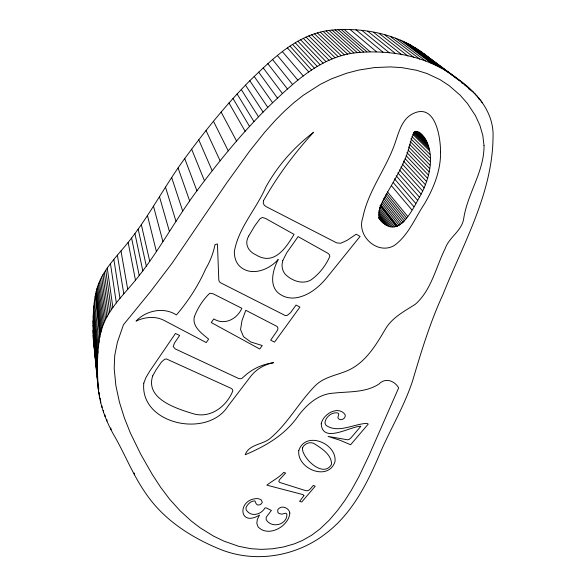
<?xml version="1.0" encoding="UTF-8"?>
<svg xmlns="http://www.w3.org/2000/svg" width="586" height="586" viewBox="0 0 586 586"><rect width="100%" height="100%" fill="white"/><g stroke="black" fill="none" stroke-linecap="round" stroke-linejoin="round"><path stroke-width="0.88" d="M92.918 325.757C93.335 310.895 93.562 295.454 99.481 281.551C106.117 266.601 118.028 254.947 128.151 242.392C149.305 216.051 164.769 185.747 184.722 158.55C204.726 131.279 225.932 104.762 249.797 80.758C272.248 59.135 296.655 34.728 329.068 30.413C361.877 26.875 397.389 33.497 424.008 53.853L455.82 77.572C475.795 91.057 494.152 111.53 493.038 137.175C492.489 193.321 463.189 243.857 442.921 294.604C430.073 322.388 421.239 351.681 412.559 380.951C404.538 405.329 391.323 427.502 381.039 450.92C368.176 481.516 352.919 513.146 325.699 533.59C296.311 556.568 255.005 563.439 220.211 549.309C191.395 537.604 163.824 519.892 146.068 493.808C132.876 475.158 124.781 453.601 113.245 433.984C105.495 419.898 99.913 404.479 98.184 388.43L93.364 340.1L92.918 325.757L97.276 368.462L98.184 388.43M97.276 368.462C97.752 352.772 98.074 336.474 104.454 321.853C111.699 305.929 124.54 293.564 135.476 280.225C158.388 252.148 175.273 219.801 196.925 190.809C218.754 161.546 241.871 133.117 267.802 107.363C292.311 84.069 318.865 57.809 353.959 52.982C389.082 49.07 427.26 55.758 455.82 77.572M378.659 217.809C396.627 242.208 411.24 212.366 419.43 197.189C430.249 178.613 437.683 148.815 419.459 132.451M419.627 50.682L460.362 81.088M433.94 61.655L432.505 60.585L433.874 61.757M435.376 62.731L440.401 66.482M443.99 69.163L449.74 73.455M451.176 74.525L459.798 80.963M461.233 82.033L464.823 84.714M415.122 47.686L446.378 71.023M461.226 82.487L462.676 83.571M464.119 84.655L469.188 88.442M410.486 44.902L441.441 68.079M468.28 88.471L473.378 92.295M408.105 43.606L438.907 66.709M473.92 93.189L475.385 94.287M405.68 42.382L436.321 65.405M475.883 95.24L477.319 96.316M477.737 97.32L479.172 98.404M403.212 41.225L433.684 64.182M478.769 98.917L480.93 100.543M400.699 40.141L430.996 63.032M481.143 101.656L482.593 102.748M395.55 38.156L425.487 60.937M390.247 36.413L419.81 59.098M424.008 53.853L431.801 60.014M384.804 34.867L413.972 57.472M379.223 33.497L407.988 56.036M373.531 32.289L401.879 54.762M367.744 31.241L395.653 53.678M361.877 30.399L389.346 52.806M355.951 29.776L382.958 52.169M349.981 29.403L376.534 51.795M343.989 29.3L370.074 51.715M340.993 29.359L366.843 51.795M422.718 135.578C420.543 134.026 416.88 130.092 414.112 132.546C409.863 141.182 408.991 151.283 404.633 159.985C398.473 175.119 388.848 188.48 381.786 203.159C379.406 208.521 377.062 215.428 380.856 220.717M338.005 29.498L363.613 51.956M335.016 29.718L360.383 52.213M332.035 30.018L357.167 52.55M329.068 30.413L353.959 52.982M326.109 30.89L350.765 53.516M323.172 31.468L347.586 54.146M320.256 32.135L344.422 54.879M317.356 32.904L341.286 55.721M418.851 131.975L423.868 136.787M418.748 132.224L424.894 138.084M417.21 131.337L425.81 139.468M416.771 131.44L426.615 140.918M416.155 131.66L427.319 142.442M314.484 33.783L338.173 56.674M414.785 131.301L427.934 144.024M414.309 131.931L428.454 145.658M413.452 132.304L428.886 147.342M413.174 133.344L429.245 149.056M311.635 34.757L335.089 57.743M412.822 134.406L429.538 150.807M411.936 136.567L429.926 154.36M308.822 35.849L332.035 58.922M410.852 138.743L430.095 157.949M410.251 141.519L430.102 161.509M306.038 37.043L329.017 60.219M409.511 144.244L429.956 165.025M303.284 38.339L326.028 61.625M408.618 146.903L429.648 168.482M408.208 150.155L429.179 171.881M300.567 39.731L323.076 63.127M406.845 152.528L428.534 175.214M297.878 41.21L320.154 64.731M406.098 155.649L427.714 178.488M405.175 158.711L426.711 181.689M295.219 42.771L317.268 66.423M403.483 161.055L425.531 184.839M292.59 44.411L314.404 68.196M402.252 164.021L424.198 187.952M400.89 166.966L422.726 191.036M289.997 46.126L311.584 70.042M399.41 169.896L421.129 194.113M287.426 47.898L308.785 71.961M397.828 172.833L419.43 197.189M396.158 175.785L417.628 200.295M394.407 178.774L415.752 203.423M282.371 51.619L303.292 75.982M393.191 182.495L413.811 206.609M391.338 185.594L411.819 209.847M277.427 55.531L297.908 80.194M387.522 191.93L407.731 216.483M386.518 193.461L406.655 218.087M385.485 194.926L405.549 219.633M384.973 197.021L404.399 221.076M272.593 59.574L292.641 84.552M383.845 198.295L403.19 222.416M383.215 200.148L401.93 223.61M382.519 201.848L400.597 224.65M381.742 203.379L399.183 225.5M380.878 204.712L397.682 226.152M380.688 205.649L396.898 226.386M379.918 205.825L396.092 226.57M379.435 207.444L394.429 226.767M267.853 63.706L287.477 89.006M379.45 209.576L392.723 226.76M378.886 210.799L391.001 226.555M378.871 212.564L389.287 226.167M378.878 214.161L387.617 225.61M378.944 215.604L386.013 224.899M379.083 216.893L384.504 224.035M378.703 217.208L383.119 223.046M378.593 217.567L381.896 221.933M263.209 67.895L282.415 93.518M258.653 72.137L277.449 98.089M254.178 76.422L272.578 102.704M249.797 80.758L267.802 107.363M245.49 85.131L263.107 112.073M241.256 89.541L258.499 116.812M237.103 93.994L253.965 121.595M233.008 98.47L249.511 126.415M228.987 102.982L245.131 131.257M221.127 112.087L236.561 141.028M213.487 121.273L228.24 150.88M206.038 130.524L220.124 160.798M198.749 139.82L212.191 170.76M191.629 149.152L204.441 180.752M184.722 158.55L196.925 190.809M178.071 168.014L189.681 200.925M171.683 177.551L182.729 211.114M165.501 187.11L176.005 221.318M159.458 196.654L169.435 231.492M153.466 206.118L162.923 241.586M147.452 215.465L156.396 251.548M141.329 224.658L149.752 261.334M138.179 229.177L146.339 266.147M134.948 233.646L142.83 270.9M131.608 238.048L139.219 275.596M128.151 242.392L135.476 280.225M120.98 250.933L127.711 289.316M93.364 340.1L94.705 350.955M94.969 352.486L95.24 354.017M117.376 255.174L123.814 293.828M113.852 259.422L119.998 298.355M110.461 263.7L116.336 302.911M107.267 268.036L112.878 307.518M134.194 472.983L134.45 474.792M105.758 270.227L111.252 309.848M104.33 272.439L109.707 312.192M102.982 274.68L108.242 314.565M101.715 276.944L106.872 316.967M100.55 279.229L105.612 319.392M99.481 281.551L104.454 321.853M98.521 283.902L103.422 324.344M97.672 286.29L102.499 326.863M96.924 288.693L101.686 329.413M96.265 291.132L100.968 331.984M95.694 293.579L100.345 334.577M110.835 427.963L111.04 429.772M95.203 296.047L99.81 337.177M94.419 301.021L98.953 342.422M106.755 419.327L106.952 421.129M93.863 306.017L98.345 347.688M104.945 414.881L105.136 416.675M93.474 311.005L97.913 352.948M103.304 410.354L103.495 412.141M93.203 315.971L97.606 358.171M101.847 405.71L102.03 407.526M93.013 320.886L97.386 363.342M100.301 398.319L100.763 402.838M92.932 330.585L97.276 373.531M97.422 375.604L97.606 377.406M98.602 387.302L98.785 389.097M99.151 392.693L99.693 398.092M93.079 335.368L97.422 378.549M94.434 349.424L95.782 362.851M95.965 364.646L96.954 374.491M97.13 376.278L98.118 386.13M98.301 387.917L98.836 393.287M484.021 145.665C484.256 171.486 467.533 193.343 463.731 218.439C461.988 230.965 449.154 237.008 445.199 248.53C435.867 267.172 431.574 289.88 415.349 304.237C404.179 311.422 391.726 317.693 384.951 329.837C375.897 345.176 366.038 361.591 349.446 369.744C338.217 375.135 324.725 376.38 315.488 385.463C298.897 402.135 287.733 423.949 269.45 438.995C261.759 444.759 248.874 444.51 245.168 454.773C266.337 445.821 285.763 434.424 298.845 415.027C307.35 404.179 318.696 394.012 333.163 393.177C348.502 391.397 365.349 392.898 378.893 384.094C385.251 377.34 394.517 380.636 398.663 387.881L369.048 455.381L358.874 476.74L351.19 490.563L344.715 500.686L337.455 510.589L329.288 520.112L320.11 528.858L311.606 535.245L302.251 540.563L294.135 543.925L283.441 546.987L272.424 548.804L261.415 549.368L250.757 548.694L238.736 546.32L223.845 541.09L213.385 536.022L200.346 527.949L191.241 521.013L180.019 510.728L169.837 499.455L160.703 487.391L152.389 474.645L140.852 454.443L130.37 432.995L124.364 417.921L119.441 402.172L115.889 385.691L114.182 368.521L114.739 355.402L117.39 342.261L123.456 324.769L150.36 291.769L172.123 263.165L226.518 183.213L249.607 151.144L264.857 132.077L275.801 119.874L284.481 111.157L293.608 102.938L303.211 95.335L320.344 84.333L331.339 78.912L346.7 73.213L358.551 70.108L374.505 67.573L390.313 66.907L401.864 67.639L416.587 70.283L426.989 73.528L439.961 79.608L449.037 85.541L460.135 95.174L467.438 103.473L475.436 115.632L479.883 125.353L482.805 135.41L484.021 145.665M289.836 513.058C288.905 526.36 268.205 537.97 258.023 526.763L256.822 523.393L257.305 519.452L259.517 515.072C238.67 527.642 237.125 499.565 256.741 498.576A8.145 6.182 -18.3 0 1 261.481 500.188L262.242 502.356C261.532 504.297 259.195 505.579 257.217 504.766L256.133 503.689L254.91 500.891C250.969 500.715 247.651 504.107 246.054 507.439L246.098 509.754C250.793 517.475 261.034 514.794 265.011 507.916L266.161 507.894L271.413 510.413L266.198 517.24L266.176 519.621C271.472 528.828 287.316 524.917 286.891 514.193L285.924 513.19L281.727 514.164L279.039 513.512L277.896 512.464L277.705 509.915C280.731 504.546 289.096 507.557 289.836 513.058M440.555 152.023C440.848 170.497 433.662 188.128 424.476 203.825C414.969 218.036 408.405 235.491 394.034 245.666C377.303 255.1 356.31 235.784 362.756 217.845C368.074 190.831 386.218 168.797 395.074 143.05C398.773 132.436 401.791 119.2 412.83 113.728C435.413 102.455 440.569 137.139 440.555 152.023M321.231 423.773C322.447 444.144 350.318 426.242 360.903 426.22L351.073 437.764L349.381 439.244L347.608 439.808L328.101 436.431L340.114 440.284L350.611 444.745L368.25 424.074L366.924 423.363C353.732 423.883 338.29 433.713 326.058 425.377L324.959 423.129C325.142 417.107 332.152 411.54 338.056 413.057L338.781 413.921L337.873 417.774C339.279 421.18 344.495 419.62 345.22 416.441L345.169 414.742C338.371 405.08 323.011 414.046 321.231 423.773M298.801 450.502C296.611 468.646 328.057 481.78 334.958 461.856C337.426 443.492 305.562 430.256 298.801 450.502M263.48 200.668L263.268 203.115L264.198 205.122L266.286 206.704L336.657 242.875L340.737 243.263L347.146 240.319L356.215 234.202L360.068 236.429L327.076 277.317C319.348 286.796 309.342 295.241 297.036 297.629A22.993 19.873 -27 0 1 281.185 294.985C268.066 287.697 272.549 270.183 278.218 259.452C268.666 270.373 249.739 277.39 238.531 265.048C235.506 261.29 234.305 256.514 234.349 251.76C238.268 227.844 256.478 208.99 265.795 187.146A154.067 130.217 -36.4 0 1 313.62 132.253A313.415 243.703 -37.6 0 0 270.029 189.586L263.48 200.668M143.804 383.09C139.702 424.213 207.202 438.782 227.881 406.31L250.588 376.512A31.959 26.048 -21.4 0 1 273.515 362.719A43.54 35.285 -21 0 0 245.153 375.494L241.798 378.475L240.062 378.798L238.29 378.351L175.229 348.904L173.229 346.597L174.46 343.044L179.653 335.47L175.463 333.485L149.701 371.202L145.973 377.479L143.804 383.09M194.405 316.667C191.827 326.702 202.053 333.573 208.631 339.126L206.221 342.583L164.219 320.461A25.564 21.785 -11.5 0 0 149.635 317.509A31.08 26.414 -11.5 0 0 136.047 321.135A30.509 26.04 -12.3 0 1 156.096 310.785A27.469 23.484 -12.3 0 1 176.408 314.946A226.936 202.566 11.3 0 0 205.737 268.82A88.545 80.231 -7.2 0 0 215.025 244.552L217.443 243.974L218.812 280.218L219.391 281.756L220.863 282.921L285.36 315.583L287.206 315.407L290.568 312.638L296.047 305.064L299.929 307.086L274.541 342.107L270.666 340.188L277.596 330.116L277.976 328.138L277.207 326.541L245.79 310.287L241.945 320.754L240.56 329.618L243.52 336.679L250.779 341.975L262.257 345.535L259.745 349.022L211.246 322.534L213.758 318.916C224.585 325.648 237.066 319.084 241.857 308.302L212.989 293.733L209.766 293.256C203.042 299.578 197.709 307.994 194.405 316.667M302.442 447.96C301.665 457.607 323.304 478.85 331.5 464.398C331.947 454.604 320.864 447.785 313.422 443.214C309.247 441.639 304.193 443.902 302.442 447.96M282.752 260.667L282.078 264.403A18.041 15.683 -28.2 0 0 285.272 274.299C291.799 280.716 302.354 284.862 310.932 279.976C319.158 274.145 325.86 265.583 329.83 256.324L329.31 254.558L327.764 253.203L298.106 236.634L286.752 252.749L282.752 260.667M152.719 375.868C144.969 399.059 177.038 408.757 193.439 413.789C210.542 418.748 226.797 406.215 232.84 390.833L232.378 389.346L231.001 388.276L166.475 358.962L164.681 359.225L161.421 362.075L155.81 370.264L152.719 375.868M248.72 236.048C244.084 243.725 248.281 251.416 255.76 254.756C273.97 266.154 285.712 248.252 294.069 234.378L265.495 218.417L262.367 217.501L260.045 218.703L254.61 226.079L248.72 236.048M303.922 495.631L299.593 501.411L301.746 501.99L315.187 486.233L313.356 485.376C311.232 487.31 309.349 491.808 305.753 490.658L279.595 482.403L278.746 481.333L279.72 479.465L285.624 473.056L283.727 472.426C278.892 477.722 272.3 480.835 266.85 485.149L303.13 494.657L303.922 495.631"/></g></svg>
